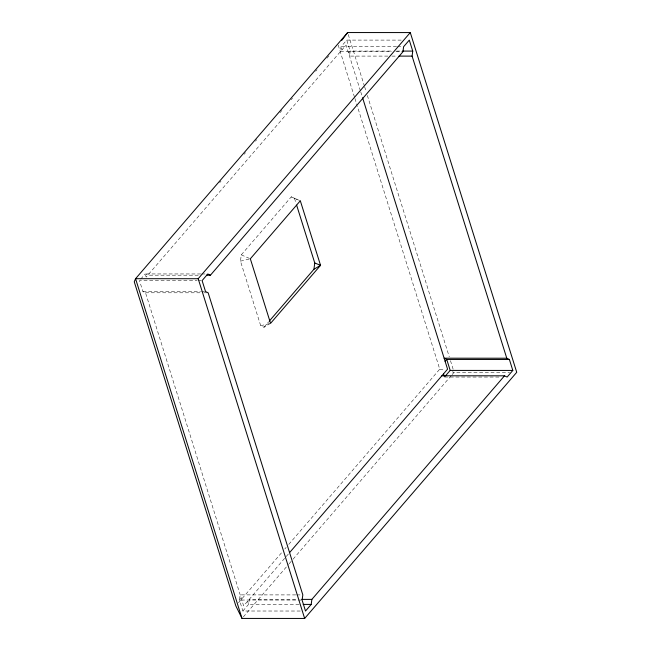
<?xml version="1.0" encoding="UTF-8"?>
<svg xmlns="http://www.w3.org/2000/svg" width="651" height="651" viewBox="0 0 651 651"><rect width="100%" height="100%" fill="white"/><g stroke="black" fill="none" stroke-linecap="round" stroke-linejoin="round"><path stroke-width="0.49" stroke-dasharray="3.25 2.44" d="M270.564 323.344L263.972 327.258L260.701 325.703L240.471 261.149L241.285 254.866L291.266 196.862L300.314 200.785M200.736 273.965L145.173 273.941L146.158 277.082L346.023 45.122L360.451 90.953M219.68 182.671L220.998 181.133M244.174 154.238L245.5 152.7M255.436 141.177L256.754 139.639M279.93 112.745L281.916 110.434M291.184 99.676L292.511 98.138M315.686 71.244L317.013 69.706M326.94 58.183L328.926 55.872M140.738 279.092L145.173 273.941L147.867 275.186L199.32 275.202M401.228 40.11L346.747 40.093L341.043 46.717L340.392 51.738L391.853 51.755M348.554 52.959L350.189 51.063L392.561 51.079M263.972 327.258L268.57 321.911M241.179 598.025L239.446 600.035L242.88 611.012L301.47 611.029M238.461 602.785L282.16 552.064M284.812 548.988L286.139 547.45M288.784 544.382L439.75 369.166L357.35 106.243M288.352 554.034L243.637 605.861L145.523 292.779L142.911 291.534L139.469 280.565L197.058 280.581M242.88 611.012L248.584 604.388L249.309 599.359L296.734 599.376M243.344 616.888L288.409 564.58M289.077 563.815L292.389 559.966M293.048 559.201L451.452 375.358M452.12 374.585L454.105 372.282L509.668 372.299M240.471 261.149L249.349 259.025M260.701 325.703L269.579 323.58M396.532 46.734L341.043 46.717L342.027 49.85M397.541 46.734L401.577 46.734M396.597 51.079L401.643 51.079M395.889 51.763L402.953 51.763M387.874 56.1L349.538 56.092L350.189 51.063L346.747 40.093M391.91 56.108L396.955 56.108M201.745 273.965L205.789 273.965M198.067 280.581L201.094 280.589M142.911 291.534L200.492 291.558M201.501 291.558L204.536 291.558M145.523 292.779L203.104 292.795M204.113 292.795L207.148 292.804M444.478 377.035L501.05 377.051M295.757 594.908L240.195 594.884L239.446 600.035L301.063 600.059M296.766 594.908L300.811 594.908M299.094 604.405L248.584 604.388L247.6 601.255M439.75 369.166L444.535 370.207M452.193 371.867L454.105 372.282M291.266 196.862L298.663 200.109M241.285 254.866L249.431 258.398M348.244 34.487L364.324 85.786M364.625 86.754L366.139 91.588M367.351 95.461L449.255 356.797M450.468 360.662L453.194 369.377M338.203 45.114L354.616 97.512M354.925 98.48L357.049 105.267M294.529 198.417L296.034 203.234M360.76 91.921L361.972 95.795"/><path stroke-width="0.98" d="M269.229 321.155L313.945 269.254L314.759 262.971L296.636 205.163M506.771 358.221L412.091 56.116L412.742 51.087L409.3 40.118L403.596 46.734L402.953 51.763L210.419 275.21L207.807 273.965L202.103 280.589L205.545 291.558L208.157 292.804L302.829 594.908L302.072 600.059L305.514 611.029L311.219 604.413L311.87 599.384L504.501 375.814L507.113 377.059L512.817 370.435L509.383 359.466L506.771 358.221L444.137 358.196L446.749 359.442L509.383 359.466M341.742 40.403L347.642 32.55L410.276 32.574L516.739 372.299L304.652 618.45L242.017 618.426L235.817 605.853L134.261 281.802L135.554 278.701L347.642 32.55M242.017 618.426L135.554 278.701L198.189 278.718L410.276 32.574M289.679 552.496L447.571 369.174L445.121 361.338L446.749 359.442L450.183 370.411L445.113 376.294M313.945 269.254L320.544 265.339L300.314 200.785L250.334 258.789L270.564 323.344L320.544 265.339L314.759 262.971M402.652 51.079L412.742 51.087M398.973 56.108L412.091 56.116M206.383 275.21L210.419 275.21M450.183 370.411L512.817 370.435M441.866 375.79L504.501 375.814M301.779 599.384L311.87 599.384M303.138 604.405L311.219 604.413M443.502 373.902L444.234 376.254M198.189 278.718L304.652 618.45M362.574 97.731L445.121 361.338"/></g></svg>
